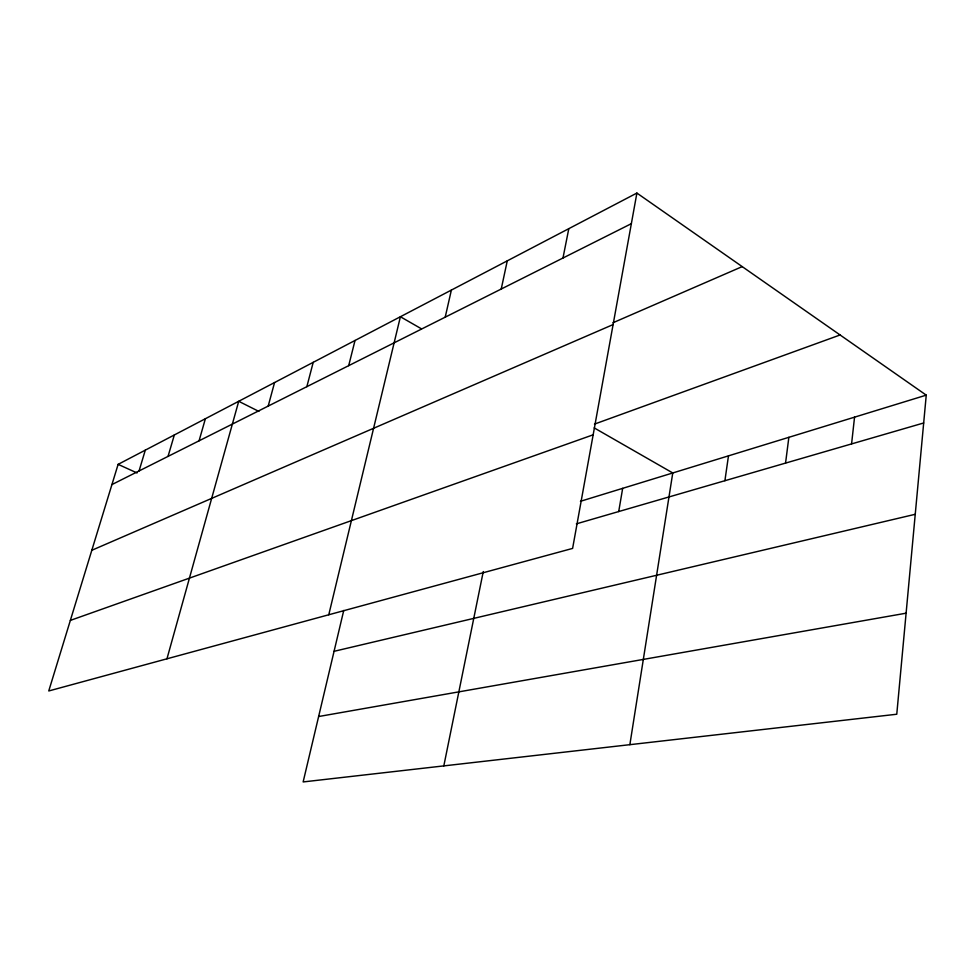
<?xml version="1.0" encoding="UTF-8"?>
<svg xmlns="http://www.w3.org/2000/svg" width="975" height="975" viewBox="0 0 975 975"><rect width="100%" height="100%" fill="white"/><g stroke="black" fill="none" stroke-linecap="round" stroke-linejoin="round"><path stroke-width="1.46" d="M636.894 193.062L572.605 548.413L48.75 690.97L118.121 464.356L636.894 193.062L926.25 395.143L896.768 714.236L303.14 781.938L343.748 610.435M851.577 443.918L854.551 417.154M785.557 463.088L788.86 437.324M724.9 480.712L728.471 455.861M629.862 744.668L672.762 472.96L594.202 427.903M618.711 511.558L622.672 488.341M562.977 258.009L568.803 228.674M443.82 765.887L483.271 571.545M501.235 289.027L507.268 260.849M445.209 317.168L451.376 290.075M328.77 614.762L400.396 316.741L421.383 328.782M348.697 365.649L355.022 340.47M306.857 386.661L313.207 362.334M268.198 406.087L274.56 382.553M166.957 658.807L238.717 401.298L258.875 411.413M199.071 440.81L205.384 418.726M168.041 456.385L174.33 434.972M139.059 470.949L145.299 450.145M111.942 484.575L631.361 223.665M613.019 322.737L742.207 266.614M91.821 550.278L613.104 324.577M594.457 424.113L840.097 334.973M70.358 620.405L593.166 434.801M580.442 501.308L926.25 395.143M576.359 523.855L923.678 422.979M334.072 651.312L915.245 514.288M318.63 716.527L906.104 613.19M118.121 464.356L137.061 472.96"/></g></svg>
